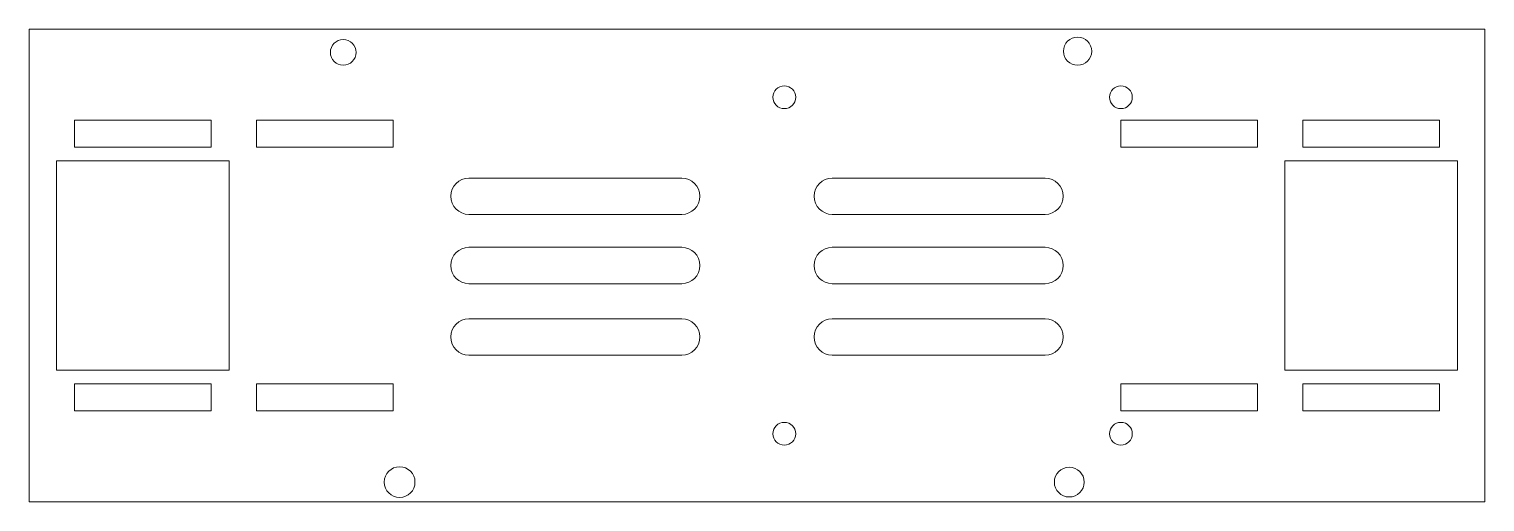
# Model space of a CAD drawing. Header units: millimetres. Extents: x -80 to 80, y -26 to 26.
import ezdxf

# ---------------------------------------------------------------- set-up
doc = ezdxf.new("R2010")
doc.units = ezdxf.units.MM

msp = doc.modelspace()

# ---------------------------------------------------------------- linework, layer by layer
at = {"color": 7, "linetype": 'Continuous', "lineweight": 15}
for p, q in [((-80, 26), (-80, -26)), ((80, 26), (-80, 26)), ((80, -26), (80, 26)), ((-75, 16), (-75, 13)), ((-60, 16), (-75, 16)), ((-60, 13), (-60, 16)), ((-55, 16), (-55, 13)), ((-40, 16), (-55, 16)), ((-40, 13), (-40, 16)), ((55, 16), (40, 16)), ((40, 16), (40, 13)), ((55, 13), (55, 16)), ((75, 16), (60, 16)), ((60, 16), (60, 13)), ((75, 13), (75, 16)), ((-75, 13), (-60, 13)), ((-55, 13), (-40, 13)), ((40, 13), (55, 13)), ((60, 13), (75, 13)), ((-58, 11.5), (-77, 11.5)), ((-77, 11.5), (-77, -11.5)), ((-58, -11.5), (-58, 11.5)), ((77, 11.5), (58, 11.5)), ((58, 11.5), (58, -11.5)), ((77, -11.5), (77, 11.5)), ((-8.27, 9.62), (-31.66, 9.62)), ((31.66, 9.62), (8.27, 9.62)), ((-31.66, 5.62), (-8.27, 5.62)), ((8.27, 5.62), (31.66, 5.62)), ((-8.27, 2), (-31.66, 2)), ((31.66, 2), (8.27, 2)), ((-31.66, -2), (-8.27, -2)), ((8.27, -2), (31.66, -2)), ((-8.27, -5.86), (-31.66, -5.86)), ((31.66, -5.86), (8.27, -5.86)), ((-31.66, -9.86), (-8.27, -9.86)), ((8.27, -9.86), (31.66, -9.86)), ((-77, -11.5), (-58, -11.5)), ((58, -11.5), (77, -11.5)), ((-60, -13), (-75, -13)), ((-75, -13), (-75, -16)), ((-60, -16), (-60, -13)), ((-40, -13), (-55, -13)), ((-55, -13), (-55, -16)), ((-40, -16), (-40, -13)), ((55, -13), (40, -13)), ((40, -13), (40, -16)), ((55, -16), (55, -13)), ((75, -13), (60, -13)), ((60, -13), (60, -16)), ((75, -16), (75, -13)), ((-75, -16), (-60, -16)), ((-55, -16), (-40, -16)), ((40, -16), (55, -16)), ((60, -16), (75, -16)), ((-80, -26), (80, -26))]:
    msp.add_line(p, q, dxfattribs=at)
for centre, radius in [((-45.48, 23.44), 1.41), ((35.24, 23.57), 1.55), ((3, 18.5), 1.25), ((40, 18.5), 1.25), ((3, -18.5), 1.25), ((40, -18.5), 1.25), ((-39.28, -23.82), 1.69), ((34.32, -23.82), 1.64)]:
    msp.add_circle(centre, radius, dxfattribs=at)
for centre, start, end in [((-31.66, 7.62), 90, 270), ((-8.27, 7.62), 270, 90), ((8.27, 7.62), 90, 270), ((31.66, 7.62), 270, 90), ((-31.66, 0), 90, 270), ((-8.27, 0), 270, 90), ((8.27, 0), 90, 270), ((31.66, 0), 270, 90), ((-31.66, -7.86), 90, 270), ((-8.27, -7.86), 270, 90), ((8.27, -7.86), 90, 270), ((31.66, -7.86), 270, 90)]:
    msp.add_arc(centre, 2, start, end, dxfattribs=at)

doc.saveas('drawing.dxf')
